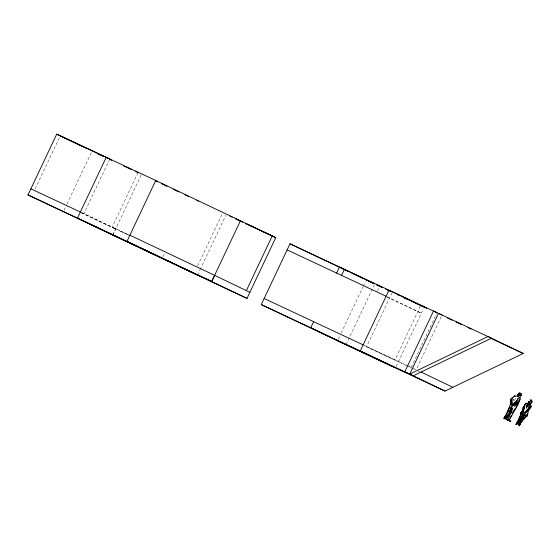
<?xml version="1.0" encoding="UTF-8"?>
<svg xmlns="http://www.w3.org/2000/svg" width="560" height="560" viewBox="0 0 560 560"><rect width="100%" height="100%" fill="white"/><g stroke="black" fill="none" stroke-linecap="round" stroke-linejoin="round"><path stroke-width="0.42" stroke-dasharray="2.8 2.1" d="M514.689 400.834L515.382 397.474M35.133 188.972L59.514 137.41M63.987 210.385L66.626 204.799M67.004 204.008L91.623 151.928M109.746 159.019L83.895 213.703L81.536 212.604M137.97 172.606L112.119 227.297L129.164 235.375M112.728 235.053L115.605 228.977M112.77 235.074L141.491 174.307M162.967 256.718L164.402 253.68M197.603 265.888L222.348 213.542M197.519 275.226L199.997 269.892M200.13 269.703L225.876 215.236M338.254 339.206L340.053 335.405M341.145 333.081L363.02 286.818M363.307 286.209L365.526 281.519M346.01 344.736L374.374 284.732M377.531 290.843L378.966 287.805M392.147 292.621L366.653 346.549L408.079 365.939M420.343 306.222L394.856 360.136L364.217 345.793M396.228 366.387L423.514 308.658M411.201 367.402L436.688 313.495M441.266 316.596L416.15 369.719L414.029 368.725M526.176 408.674L527.17 406.679M513.156 400.596L513.982 399.28L512.834 400.309M386.974 297.122L421.365 313.222L386.113 296.24M81.074 212.814L115.64 228.998L80.367 212.009M120.505 231.273L129.115 235.305M408.856 366.303L413.322 368.396M406.273 365.526L363.132 344.855M407.064 365.897L414.953 369.586M418.11 371.07L419.685 371.805M81.942 212.751L129.024 235.06"/><path stroke-width="0.84" d="M530.005 407.624L528.584 410.172L526.946 416.318L524.727 414.827L522.627 414.414L523.18 407.337L525.693 403.34L528.703 403.137L528.906 401.555L528.703 403.137L526.554 403.991M528.745 401.548L531.342 406.385L528.752 410.235L525.098 412.944L522.655 412.594L523.18 407.337M521.71 395.318C523.278 396.13 516.075 394.275 518.7 394.177L519.274 392.966L521.052 393.323L521.164 395.227L518.378 394.289L519.274 392.966L520.268 393.624L520.8 395.248M519.435 424.158L519.246 425.852L518.532 423.871L523.684 414.82C530.691 415.604 518.182 422.534 519.246 425.852L524.153 417.242M529.06 404.117L529.872 403.767L530.271 405.93L527.128 406.329L529.06 404.117L528.486 402.696L526.575 407.68L526.897 405.3L527.863 403.578L529.41 402.423L531.181 399.987L532 401.233L531.818 402.64L529.312 404.061L531.818 402.64L531.181 399.987L530.026 399.945M509.446 419.531L510.874 421.533L507.696 420.133L510.811 413.21L511.595 408.597L511 407.19L512.197 404.677L516.194 401.247L518.518 398.02L516.306 401.961L512.197 404.677L510.685 402.766L510.741 399.196L514.395 395.948L518.623 396.172L520.149 398.937L519.519 400.771L516.012 408.072L509.446 419.531L508.872 419.552M525.693 403.34L525.049 404.425L524.209 409.22L522.655 412.594L525.098 412.944L528.185 410.27L531.342 406.385M510.699 412.944L511.595 408.597M517.657 396.564L518.217 394.541L518.903 394.527M522.655 412.594L523.6 407.701L525.049 404.425M524.727 414.827L525.098 412.944M520.114 397.817L520.737 395.08L519.981 394.807M520.625 415.772L521.178 413.483L520.709 412.832L523.264 409.85M516.012 408.072L518.308 402.157L511 407.19L511.406 409.052L510.482 412.832L506.485 419.531L507.696 420.133M518.931 419.335L516.327 424.62L518.315 422.765L523.663 414.386L522.942 414.568L517.671 423.479L516.327 424.62L515.914 424.347C518.42 421.232 518.784 416.948 521.465 413.77L521.178 413.483M520.709 412.832L521.465 413.77L520.702 416.654L517.391 422.576M511.56 409.402L506.289 418.383L505.085 418.873L504.091 418.215L505.295 416.129L504.091 418.215C506.765 413.14 508.991 408.24 510.965 402.85M517.881 394.478L518.378 394.289M504.931 417.732L503.755 418.152L505.085 418.873L508.333 410.781L509.264 411.964L511 407.19M517.622 405.111L519.19 400.883M510.811 413.21L512.974 407.757M519.638 418.663L517.671 423.479L515.914 424.347L517.419 422.128L518.315 422.765M523.684 414.82L520.282 421.897M508.179 410.83L509.474 407.736M518.532 423.871L519.491 425.313L520.219 423.64M247.016 298.396L28 194.915L56.721 134.148L155.736 180.495L275.744 237.629L247.016 298.396L112.728 235.053M112.77 235.074L77.497 218.085L106.225 157.318L109.746 159.019L60.249 135.842M155.736 180.495L127.015 241.262L197.519 275.226M28 194.915L211.764 281.414L214.62 275.331L249.886 292.32M211.764 281.414L240.492 220.647M246.365 290.619L272.216 235.928L245.504 223.426M261.261 304.584L289.989 243.817L491.505 338.205L413.28 375.795L261.261 304.584L346.01 344.736L445.011 391.083L523.229 353.486L487.977 336.504L409.759 374.101L445.011 391.083M313.635 321.678L310.758 327.761L342.489 343.042M336.609 273.07L339.486 266.994L374.199 283.647M341.565 275.387L344.435 269.311M409.759 374.101L438.48 313.334L442.008 315.028M529.053 408.443L526.834 410.529L527.331 411.243L530.271 405.93L526.834 410.529L524.048 413.077L528.185 410.27L530.271 405.93L527.884 409.325L524.048 413.077M519.491 425.313L522.228 420.049L527.94 413.322L526.925 416.325L525.84 415.331M513.604 411.355L515.151 408.534M522.97 410.361L524.139 408.268M504.959 418.747L505.778 418.754L507.913 414.96M508.767 413.441L511.917 408.8M526.897 405.3L528.486 402.696M520.737 395.08L521.038 395.318L519.33 395.052L518.623 396.172L518.217 394.541M530.502 403.606L532 401.233M512.057 413.182L514.745 409.227M509.852 418.166L511.819 415.401M520.149 398.937L517.692 402.388L514.129 404.761L512.197 404.677L514.164 405.286M509.264 411.964L511.406 409.052M523.355 410.018L520.947 413.294L522.627 414.414M514.696 406.63L518.308 402.157M521.073 419.755L524.51 414.925L522.27 417.466M523.376 409.696L520.947 413.294L522.942 414.568L521.465 413.77M522.823 419.265L526.141 415.968L525.476 415.219M527.128 406.329L529.872 403.767M518.21 393.995L517.895 394.275L519.862 395.122M519.519 400.771L517.692 402.388L516.306 401.961M527.331 411.243L528.584 410.172L526.834 410.529M510.475 410.41L511.609 409.458M513.128 397.313L510.741 399.196L510.762 405.013L510.685 402.766L512.19 398.979L512.106 402.542L513.387 403.753M505.778 418.754L506.289 418.383M520.268 393.624L521.052 393.323M521.626 395.486L520.716 395.472M518.413 394.723L519.33 395.052M530.362 400.54L531.594 401.058M521.647 417.067L520.016 416.297M520.205 394.618L521.199 395.094M506.485 419.531L510.657 421.449M98.28 154.077L103.782 156.653M110.068 159.593L111.636 160.328M123.424 165.851L131.278 169.526M135.205 171.367L138.348 172.837M229.789 216.069L232.148 217.175M236.075 219.016L241.577 221.585M366.261 279.958L368.382 280.952M371.21 282.275L372.624 282.933M376.943 284.956L381.633 287.154M385.539 288.981L391.013 291.543M397.264 294.469L399.609 295.568M403.515 297.395L408.989 299.957M415.24 302.883L417.585 303.982M419.146 304.71L420.707 305.445M235.669 218.869L242.739 222.18M246.673 224.021L256.886 228.802M258.454 229.537L275.744 237.629M376.859 284.963L382.634 287.665M386.722 289.583L389.844 291.046M403.13 297.262L407.911 299.502M411.859 301.35L417.389 303.94M421.106 305.676L426.867 308.371M447.405 317.989L452.144 320.208M456.092 322.056L461.622 324.646M467.943 327.6L471.1 329.077M490.847 338.324L523.229 353.486M287.112 249.9L386.113 296.24M30.87 188.839L80.367 212.009M214.62 275.331L129.885 235.186M264.138 298.508L363.132 344.855M337.54 340.725L391.986 366.212M289.989 243.817L338.639 266.868M340.207 267.61L348.054 271.334M351.981 273.189L363.748 278.768M367.675 280.623L373.198 283.241M155.232 180.789L157.584 181.902M161.511 183.764L167.006 186.368M173.278 189.336L178.773 191.94M185.052 194.915L188.188 196.399M196.819 200.494L198.394 201.236M77.497 218.085L162.246 258.237M437.052 312.711L433.531 311.017L404.803 371.784L408.331 373.478M424.235 307.139L388.983 290.164L360.255 350.931L395.507 367.906M56.721 134.148L85.729 148.12M421.106 372.036L452.83 387.317M514.395 395.948L515.214 396.564"/></g></svg>
